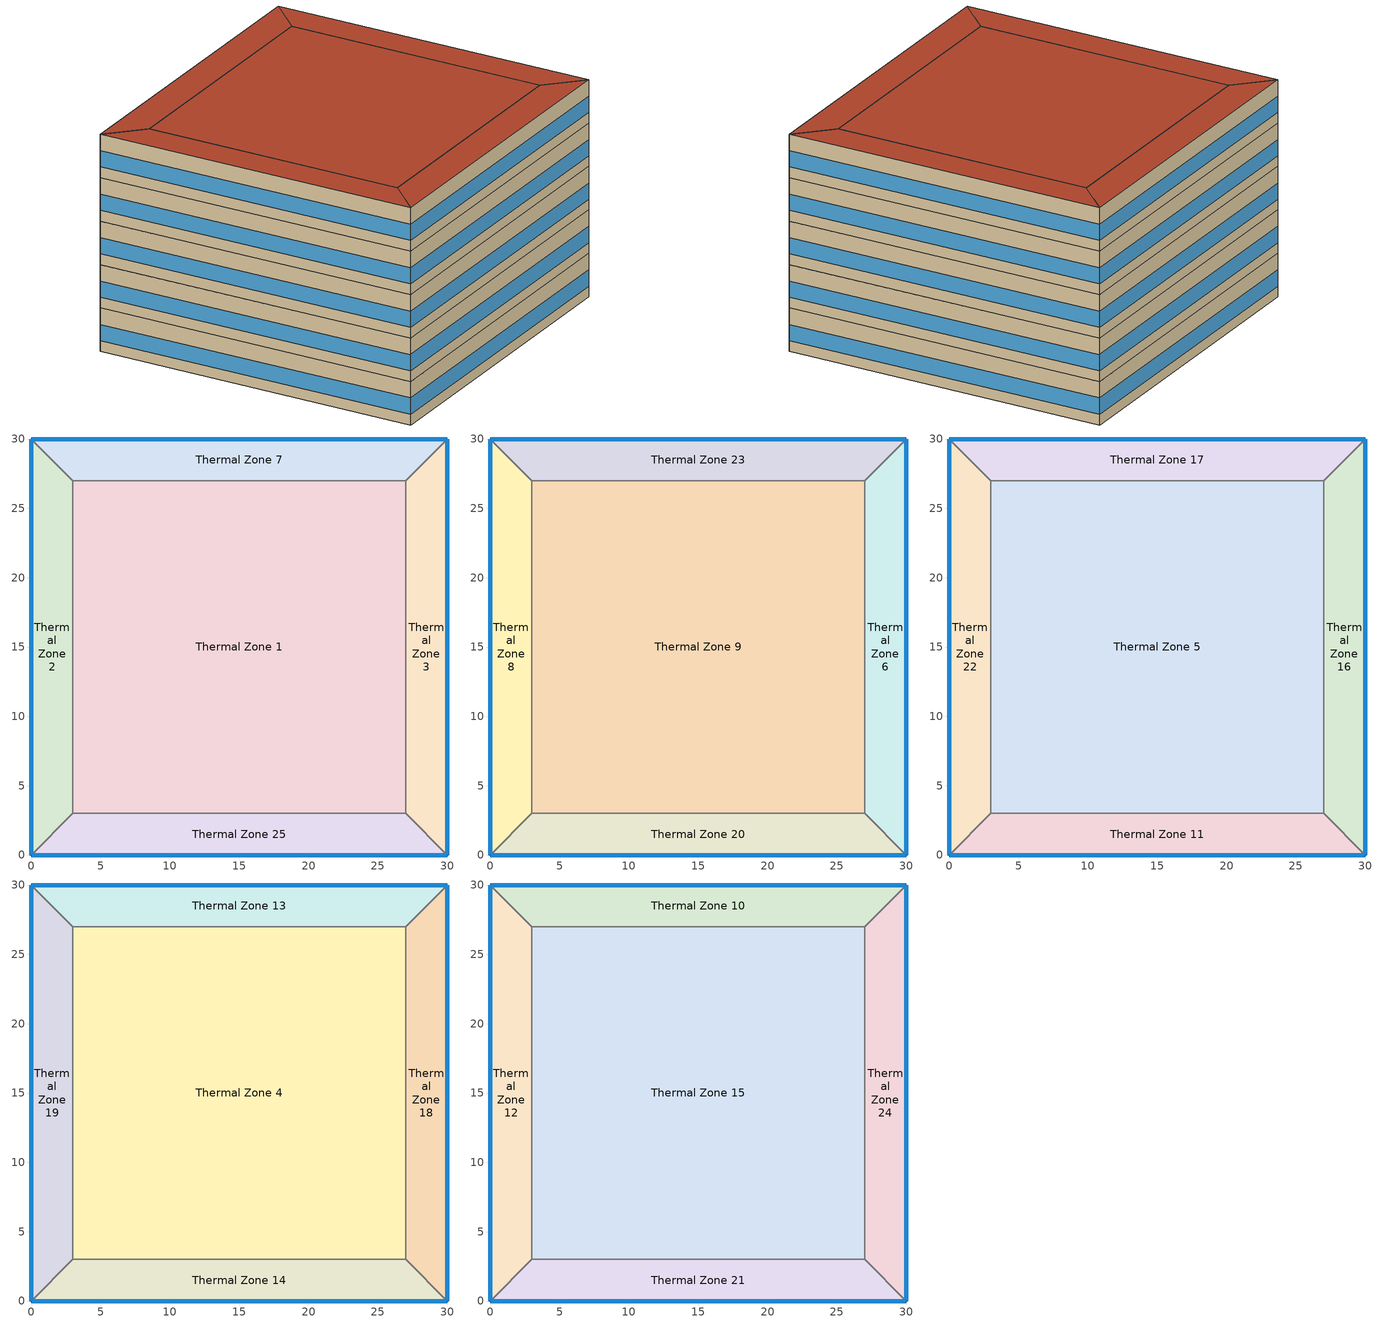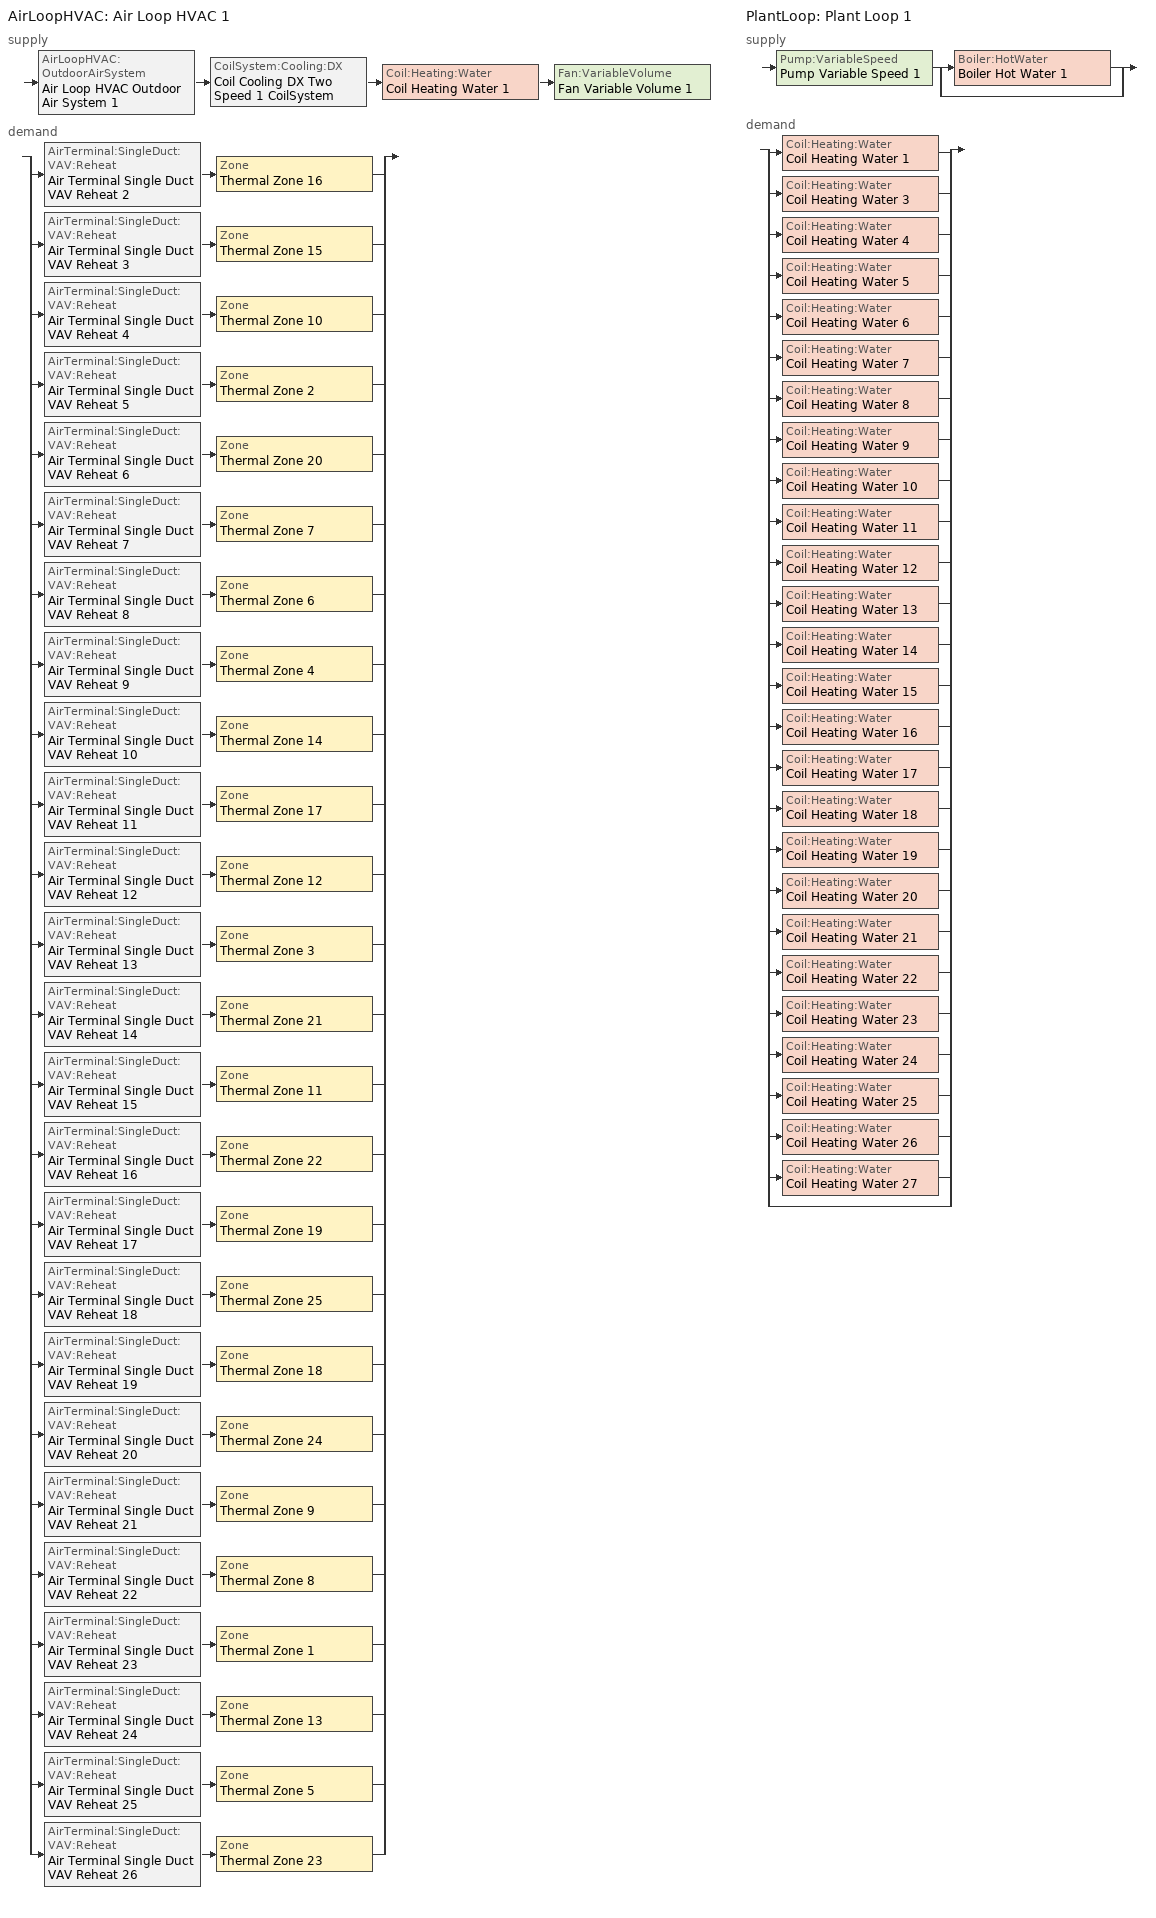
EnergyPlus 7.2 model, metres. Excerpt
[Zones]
Thermal Zone 3
 floor ground (000_ExtSlabCarpet_4in_ClimateZone 1-8): 30,30 30,0 27,3 27,27 z0
 wall outside (ASHRAE_189.1-2009_ExtWall_SteelFrame_ClimateZone 4-8): 30,0 30,30 z0:4
 wall to Thermal Zone 7 (000_Interior Wall): 30,30 27,27 z0:4
 wall to Thermal Zone 25 (000_Interior Wall): 27,3 30,0 z0:4
 wall to Thermal Zone 1 (000_Interior Wall): 27,27 27,3 z0:4
 window (ASHRAE_189.1-2009_ExtWindow_ClimateZone 4-5): 30,0.03 30,29.97 z1:2.48
Thermal Zone 2
 floor ground (000_ExtSlabCarpet_4in_ClimateZone 1-8): 0,0 0,30 3,27 3,3 z0
 wall outside (ASHRAE_189.1-2009_ExtWall_SteelFrame_ClimateZone 4-8): 0,30 0,0 z0:4
 wall to Thermal Zone 25 (000_Interior Wall): 0,0 3,3 z0:4
 wall to Thermal Zone 7 (000_Interior Wall): 3,27 0,30 z0:4
 wall to Thermal Zone 1 (000_Interior Wall): 3,3 3,27 z0:4
 window (ASHRAE_189.1-2009_ExtWindow_ClimateZone 4-5): 0,29.97 0,0.03 z1:2.48
Thermal Zone 7
 floor ground (000_ExtSlabCarpet_4in_ClimateZone 1-8): 0,30 30,30 27,27 3,27 z0
 wall outside (ASHRAE_189.1-2009_ExtWall_SteelFrame_ClimateZone 4-8): 30,30 0,30 z0:4
 wall to Thermal Zone 1 (000_Interior Wall): 3,27 27,27 z0:4
 window (ASHRAE_189.1-2009_ExtWindow_ClimateZone 4-5): 29.97,30 0.03,30 z1:2.48
Thermal Zone 1
 floor ground (000_ExtSlabCarpet_4in_ClimateZone 1-8): 3,3 3,27 27,27 27,3 z0
 wall to Thermal Zone 25 (000_Interior Wall): 3,3 27,3 z0:4
Thermal Zone 25
 floor ground (000_ExtSlabCarpet_4in_ClimateZone 1-8): 30,0 0,0 3,3 27,3 z0
 wall outside (ASHRAE_189.1-2009_ExtWall_SteelFrame_ClimateZone 4-8): 0,0 30,0 z0:4
 window (ASHRAE_189.1-2009_ExtWindow_ClimateZone 4-5): 0.03,0 29.97,0 z1:2.48
Thermal Zone 8
 floor to Thermal Zone 2 (000_Interior Floor): 0,0 0,30 3,27 3,3 z4
 wall outside (ASHRAE_189.1-2009_ExtWall_SteelFrame_ClimateZone 4-8): 0,30 0,0 z4:8
 wall to Thermal Zone 9 (000_Interior Wall): 3,3 3,27 z4:8
 wall to Thermal Zone 23 (000_Interior Wall): 3,27 0,30 z4:8
 wall to Thermal Zone 20 (000_Interior Wall): 0,0 3,3 z4:8
 window (ASHRAE_189.1-2009_ExtWindow_ClimateZone 4-5): 0,29.97 0,0.03 z5:6.48
Thermal Zone 6
 floor to Thermal Zone 3 (000_Interior Floor): 30,30 30,0 27,3 27,27 z4
 wall outside (ASHRAE_189.1-2009_ExtWall_SteelFrame_ClimateZone 4-8): 30,0 30,30 z4:8
 wall to Thermal Zone 20 (000_Interior Wall): 27,3 30,0 z4:8
 wall to Thermal Zone 9 (000_Interior Wall): 27,27 27,3 z4:8
 wall to Thermal Zone 23 (000_Interior Wall): 30,30 27,27 z4:8
 window (ASHRAE_189.1-2009_ExtWindow_ClimateZone 4-5): 30,0.03 30,29.97 z5:6.48
Thermal Zone 20
 floor to Thermal Zone 25 (000_Interior Floor): 30,0 0,0 3,3 27,3 z4
 wall outside (ASHRAE_189.1-2009_ExtWall_SteelFrame_ClimateZone 4-8): 0,0 30,0 z4:8
 wall to Thermal Zone 9 (000_Interior Wall): 27,3 3,3 z4:8
 window (ASHRAE_189.1-2009_ExtWindow_ClimateZone 4-5): 0.03,0 29.97,0 z5:6.48
Thermal Zone 9
 floor to Thermal Zone 1 (000_Interior Floor): 3,3 3,27 27,27 27,3 z4
 wall to Thermal Zone 23 (000_Interior Wall): 27,27 3,27 z4:8
Thermal Zone 23
 floor to Thermal Zone 7 (000_Interior Floor): 0,30 30,30 27,27 3,27 z4
 wall outside (ASHRAE_189.1-2009_ExtWall_SteelFrame_ClimateZone 4-8): 30,30 0,30 z4:8
 window (ASHRAE_189.1-2009_ExtWindow_ClimateZone 4-5): 29.97,30 0.03,30 z5:6.48
Thermal Zone 22
 floor to Thermal Zone 8 (000_Interior Floor): 0,0 0,30 3,27 3,3 z8
 wall outside (ASHRAE_189.1-2009_ExtWall_SteelFrame_ClimateZone 4-8): 0,30 0,0 z8:12
 wall to Thermal Zone 17 (000_Interior Wall): 3,27 0,30 z8:12
 wall to Thermal Zone 11 (000_Interior Wall): 0,0 3,3 z8:12
 wall to Thermal Zone 5 (000_Interior Wall): 3,3 3,27 z8:12
 window (ASHRAE_189.1-2009_ExtWindow_ClimateZone 4-5): 0,29.97 0,0.03 z9:10.48
Thermal Zone 16
 floor to Thermal Zone 6 (000_Interior Floor): 30,30 30,0 27,3 27,27 z8
 wall outside (ASHRAE_189.1-2009_ExtWall_SteelFrame_ClimateZone 4-8): 30,0 30,30 z8:12
 wall to Thermal Zone 17 (000_Interior Wall): 30,30 27,27 z8:12
 wall to Thermal Zone 5 (000_Interior Wall): 27,27 27,3 z8:12
 wall to Thermal Zone 11 (000_Interior Wall): 27,3 30,0 z8:12
 window (ASHRAE_189.1-2009_ExtWindow_ClimateZone 4-5): 30,0.03 30,29.97 z9:10.48
Thermal Zone 5
 floor to Thermal Zone 9 (000_Interior Floor): 3,3 3,27 27,27 27,3 z8
 wall to Thermal Zone 11 (000_Interior Wall): 3,3 27,3 z8:12
 wall to Thermal Zone 17 (000_Interior Wall): 27,27 3,27 z8:12
Thermal Zone 11
 floor to Thermal Zone 20 (000_Interior Floor): 30,0 0,0 3,3 27,3 z8
 wall outside (ASHRAE_189.1-2009_ExtWall_SteelFrame_ClimateZone 4-8): 0,0 30,0 z8:12
 window (ASHRAE_189.1-2009_ExtWindow_ClimateZone 4-5): 0.03,0 29.97,0 z9:10.48
Thermal Zone 17
 floor to Thermal Zone 23 (000_Interior Floor): 0,30 30,30 27,27 3,27 z8
 wall outside (ASHRAE_189.1-2009_ExtWall_SteelFrame_ClimateZone 4-8): 30,30 0,30 z8:12
 window (ASHRAE_189.1-2009_ExtWindow_ClimateZone 4-5): 29.97,30 0.03,30 z9:10.48
Thermal Zone 4
 floor to Thermal Zone 5 (000_Interior Floor): 3,3 3,27 27,27 27,3 z12
 wall to Thermal Zone 18 (000_Interior Wall): 27,3 27,27 z12:16
 wall to Thermal Zone 13 (000_Interior Wall): 27,27 3,27 z12:16
 wall to Thermal Zone 14 (000_Interior Wall): 3,3 27,3 z12:16
 wall to Thermal Zone 19 (000_Interior Wall): 3,27 3,3 z12:16
Thermal Zone 13
 floor to Thermal Zone 17 (000_Interior Floor): 0,30 30,30 27,27 3,27 z12
 wall outside (ASHRAE_189.1-2009_ExtWall_SteelFrame_ClimateZone 4-8): 30,30 0,30 z12:16
 wall to Thermal Zone 18 (000_Interior Wall): 27,27 30,30 z12:16
 wall to Thermal Zone 19 (000_Interior Wall): 0,30 3,27 z12:16
 window (ASHRAE_189.1-2009_ExtWindow_ClimateZone 4-5): 29.97,30 0.03,30 z13:14.48
Thermal Zone 14
 floor to Thermal Zone 11 (000_Interior Floor): 30,0 0,0 3,3 27,3 z12
 wall outside (ASHRAE_189.1-2009_ExtWall_SteelFrame_ClimateZone 4-8): 0,0 30,0 z12:16
 wall to Thermal Zone 18 (000_Interior Wall): 30,0 27,3 z12:16
 wall to Thermal Zone 19 (000_Interior Wall): 3,3 0,0 z12:16
 window (ASHRAE_189.1-2009_ExtWindow_ClimateZone 4-5): 0.03,0 29.97,0 z13:14.48
Thermal Zone 18
 floor to Thermal Zone 16 (000_Interior Floor): 30,30 30,0 27,3 27,27 z12
 wall outside (ASHRAE_189.1-2009_ExtWall_SteelFrame_ClimateZone 4-8): 30,0 30,30 z12:16
 window (ASHRAE_189.1-2009_ExtWindow_ClimateZone 4-5): 30,0.03 30,29.97 z13:14.48
Thermal Zone 19
 floor to Thermal Zone 22 (000_Interior Floor): 0,0 0,30 3,27 3,3 z12
 wall outside (ASHRAE_189.1-2009_ExtWall_SteelFrame_ClimateZone 4-8): 0,30 0,0 z12:16
 window (ASHRAE_189.1-2009_ExtWindow_ClimateZone 4-5): 0,29.97 0,0.03 z13:14.48
Thermal Zone 12
 floor to Thermal Zone 19 (000_Interior Floor): 0,0 0,30 3,27 3,3 z16
 wall outside (ASHRAE_189.1-2009_ExtWall_SteelFrame_ClimateZone 4-8): 0,30 0,0 z16:20
 wall to Thermal Zone 21 (000_Interior Wall): 0,0 3,3 z16:20
 wall to Thermal Zone 10 (000_Interior Wall): 3,27 0,30 z16:20
 wall to Thermal Zone 15 (000_Interior Wall): 3,3 3,27 z16:20
 window (ASHRAE_189.1-2009_ExtWindow_ClimateZone 4-5): 0,29.97 0,0.03 z17:18.48
 roof outside (ASHRAE_189.1-2009_ExtRoof_IEAD_ClimateZone 2-5): 3,3 3,27 0,30 0,0 z20
Thermal Zone 10
 floor to Thermal Zone 13 (000_Interior Floor): 0,30 30,30 27,27 3,27 z16
 wall outside (ASHRAE_189.1-2009_ExtWall_SteelFrame_ClimateZone 4-8): 30,30 0,30 z16:20
 wall to Thermal Zone 15 (000_Interior Wall): 3,27 27,27 z16:20
 wall to Thermal Zone 24 (000_Interior Wall): 27,27 30,30 z16:20
 window (ASHRAE_189.1-2009_ExtWindow_ClimateZone 4-5): 29.97,30 0.03,30 z17:18.48
 roof outside (ASHRAE_189.1-2009_ExtRoof_IEAD_ClimateZone 2-5): 3,27 27,27 30,30 0,30 z20
Thermal Zone 15
 floor to Thermal Zone 4 (000_Interior Floor): 3,3 3,27 27,27 27,3 z16
 wall to Thermal Zone 24 (000_Interior Wall): 27,3 27,27 z16:20
 wall to Thermal Zone 21 (000_Interior Wall): 3,3 27,3 z16:20
 roof outside (ASHRAE_189.1-2009_ExtRoof_IEAD_ClimateZone 2-5): 27,3 27,27 3,27 3,3 z20
Thermal Zone 24
 floor to Thermal Zone 18 (000_Interior Floor): 30,30 30,0 27,3 27,27 z16
 wall outside (ASHRAE_189.1-2009_ExtWall_SteelFrame_ClimateZone 4-8): 30,0 30,30 z16:20
 wall to Thermal Zone 21 (000_Interior Wall): 27,3 30,0 z16:20
 window (ASHRAE_189.1-2009_ExtWindow_ClimateZone 4-5): 30,0.03 30,29.97 z17:18.48
 roof outside (ASHRAE_189.1-2009_ExtRoof_IEAD_ClimateZone 2-5): 27,27 27,3 30,0 30,30 z20
Thermal Zone 21
 floor to Thermal Zone 14 (000_Interior Floor): 30,0 0,0 3,3 27,3 z16
 wall outside (ASHRAE_189.1-2009_ExtWall_SteelFrame_ClimateZone 4-8): 0,0 30,0 z16:20
 window (ASHRAE_189.1-2009_ExtWindow_ClimateZone 4-5): 0.03,0 29.97,0 z17:18.48
 roof outside (ASHRAE_189.1-2009_ExtRoof_IEAD_ClimateZone 2-5): 27,3 3,3 0,0 30,0 z20
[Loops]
AirLoopHVAC 'Air Loop HVAC 1'
 supply: AirLoopHVAC:OutdoorAirSystem 'Air Loop HVAC Outdoor Air System 1' > CoilSystem:Cooling:DX 'Coil Cooling DX Two Speed 1 CoilSystem' > Coil:Heating:Water 'Coil Heating Water 1' > Fan:VariableVolume 'Fan Variable Volume 1'
 demand: split
  | AirTerminal:SingleDuct:VAV:Reheat 'Air Terminal Single Duct VAV Reheat 2' > Zone 'Thermal Zone 16'
  | AirTerminal:SingleDuct:VAV:Reheat 'Air Terminal Single Duct VAV Reheat 3' > Zone 'Thermal Zone 15'
  | AirTerminal:SingleDuct:VAV:Reheat 'Air Terminal Single Duct VAV Reheat 4' > Zone 'Thermal Zone 10'
  | AirTerminal:SingleDuct:VAV:Reheat 'Air Terminal Single Duct VAV Reheat 5' > Zone 'Thermal Zone 2'
  | AirTerminal:SingleDuct:VAV:Reheat 'Air Terminal Single Duct VAV Reheat 6' > Zone 'Thermal Zone 20'
  | AirTerminal:SingleDuct:VAV:Reheat 'Air Terminal Single Duct VAV Reheat 7' > Zone 'Thermal Zone 7'
  | AirTerminal:SingleDuct:VAV:Reheat 'Air Terminal Single Duct VAV Reheat 8' > Zone 'Thermal Zone 6'
  | AirTerminal:SingleDuct:VAV:Reheat 'Air Terminal Single Duct VAV Reheat 9' > Zone 'Thermal Zone 4'
  | AirTerminal:SingleDuct:VAV:Reheat 'Air Terminal Single Duct VAV Reheat 10' > Zone 'Thermal Zone 14'
  | AirTerminal:SingleDuct:VAV:Reheat 'Air Terminal Single Duct VAV Reheat 11' > Zone 'Thermal Zone 17'
  | AirTerminal:SingleDuct:VAV:Reheat 'Air Terminal Single Duct VAV Reheat 12' > Zone 'Thermal Zone 12'
  | AirTerminal:SingleDuct:VAV:Reheat 'Air Terminal Single Duct VAV Reheat 13' > Zone 'Thermal Zone 3'
  | AirTerminal:SingleDuct:VAV:Reheat 'Air Terminal Single Duct VAV Reheat 14' > Zone 'Thermal Zone 21'
  | AirTerminal:SingleDuct:VAV:Reheat 'Air Terminal Single Duct VAV Reheat 15' > Zone 'Thermal Zone 11'
  | AirTerminal:SingleDuct:VAV:Reheat 'Air Terminal Single Duct VAV Reheat 16' > Zone 'Thermal Zone 22'
  | AirTerminal:SingleDuct:VAV:Reheat 'Air Terminal Single Duct VAV Reheat 17' > Zone 'Thermal Zone 19'
  | AirTerminal:SingleDuct:VAV:Reheat 'Air Terminal Single Duct VAV Reheat 18' > Zone 'Thermal Zone 25'
  | AirTerminal:SingleDuct:VAV:Reheat 'Air Terminal Single Duct VAV Reheat 19' > Zone 'Thermal Zone 18'
  | AirTerminal:SingleDuct:VAV:Reheat 'Air Terminal Single Duct VAV Reheat 20' > Zone 'Thermal Zone 24'
  | AirTerminal:SingleDuct:VAV:Reheat 'Air Terminal Single Duct VAV Reheat 21' > Zone 'Thermal Zone 9'
  | AirTerminal:SingleDuct:VAV:Reheat 'Air Terminal Single Duct VAV Reheat 22' > Zone 'Thermal Zone 8'
  | AirTerminal:SingleDuct:VAV:Reheat 'Air Terminal Single Duct VAV Reheat 23' > Zone 'Thermal Zone 1'
  | AirTerminal:SingleDuct:VAV:Reheat 'Air Terminal Single Duct VAV Reheat 24' > Zone 'Thermal Zone 13'
  | AirTerminal:SingleDuct:VAV:Reheat 'Air Terminal Single Duct VAV Reheat 25' > Zone 'Thermal Zone 5'
  | AirTerminal:SingleDuct:VAV:Reheat 'Air Terminal Single Duct VAV Reheat 26' > Zone 'Thermal Zone 23'
PlantLoop 'Plant Loop 1'
 supply: Pump:VariableSpeed 'Pump Variable Speed 1' > split
  | Boiler:HotWater 'Boiler Hot Water 1'
  | bypass
 demand: split
  | Coil:Heating:Water 'Coil Heating Water 1'
  | Coil:Heating:Water 'Coil Heating Water 3'
  | Coil:Heating:Water 'Coil Heating Water 4'
  | Coil:Heating:Water 'Coil Heating Water 5'
  | Coil:Heating:Water 'Coil Heating Water 6'
  | Coil:Heating:Water 'Coil Heating Water 7'
  | Coil:Heating:Water 'Coil Heating Water 8'
  | Coil:Heating:Water 'Coil Heating Water 9'
  | Coil:Heating:Water 'Coil Heating Water 10'
  | Coil:Heating:Water 'Coil Heating Water 11'
  | Coil:Heating:Water 'Coil Heating Water 12'
  | Coil:Heating:Water 'Coil Heating Water 13'
  | Coil:Heating:Water 'Coil Heating Water 14'
  | Coil:Heating:Water 'Coil Heating Water 15'
  | Coil:Heating:Water 'Coil Heating Water 16'
  | Coil:Heating:Water 'Coil Heating Water 17'
  | Coil:Heating:Water 'Coil Heating Water 18'
  | Coil:Heating:Water 'Coil Heating Water 19'
  | Coil:Heating:Water 'Coil Heating Water 20'
  | Coil:Heating:Water 'Coil Heating Water 21'
  | Coil:Heating:Water 'Coil Heating Water 22'
  | Coil:Heating:Water 'Coil Heating Water 23'
  | Coil:Heating:Water 'Coil Heating Water 24'
  | Coil:Heating:Water 'Coil Heating Water 25'
  | Coil:Heating:Water 'Coil Heating Water 26'
  | Coil:Heating:Water 'Coil Heating Water 27'
  | bypass
[Site:Location]
San Francisco Intl Ap_CA_USA Design_Conditions: Latitude {deg}=37.62; Longitude {deg}=-122.4; Time Zone {hr}=-8; Elevation {m}=2
[SizingPeriod:DesignDay] Day of Month=21; Dry-Bulb Temperature Range Modifier Type=DefaultMultipliers; Barometric Pressure {Pa}=101301; Rain Indicator=No; Snow Indicator=No; Daylight Saving Time Indicator=No
Name | Month | Day Type | Maximum Dry-Bulb Temperature {C} | Daily Dry-Bulb Temperature Range {deltaC} | Humidity Condition Type | Wetbulb or DewPoint at Maximum Dry-Bulb {C} | Wind Speed {m/s} | Wind Direction {deg} | Solar Model Indicator | ASHRAE Clear Sky Optical Depth for Beam Irradiance (taub) | ASHRAE Clear Sky Optical Depth for Diffuse Irradiance (taud) | Sky Clearness | Enthalpy at Maximum Dry-Bulb {J/kg}
San Francisco Intl Ap Ann Clg 1% Condns DB=>MWB | 8 | SummerDesignDay | 25.7 | 8.5 | Wetbulb | 16.7 | 5.9 | 310 | ASHRAETau | 0.365 | 2.435
San Francisco Intl Ap Ann Clg 2% Condns DB=>MWB | 8 | SummerDesignDay | 23.6 | 8.5 | Wetbulb | 16.2 | 5.9 | 310 | ASHRAETau | 0.365 | 2.435
San Francisco Intl Ap Ann Clg 1% Condns WB=>MDB | 8 | SummerDesignDay | 23.9 | 8.5 | Wetbulb | 17.8 | 5.9 | 310 | ASHRAETau | 0.365 | 2.435
San Francisco Intl Ap Ann Hum_n 99% Condns DP=>MCDB | 1 | WinterDesignDay | 11.2 | 0 | Dewpoint | -1.2 | 2.2 | 150 | ASHRAEClearSky |  |  | 0
San Francisco Intl Ap Ann Clg .4% Condns Enth=>MDB | 8 | SummerDesignDay | 25.8 | 8.5 | Enthalpy |  | 5.9 | 310 | ASHRAETau | 0.365 | 2.435 |  | 52400
San Francisco Intl Ap Ann Clg 1% Condns Enth=>MDB | 8 | SummerDesignDay | 23.8 | 8.5 | Enthalpy |  | 5.9 | 310 | ASHRAETau | 0.365 | 2.435 |  | 49800
San Francisco Intl Ap Ann Htg Wind 99.6% Condns WS=>MCDB | 1 | WinterDesignDay | 12.1 | 0 | Wetbulb | 12.1 | 12.9 | 150 | ASHRAEClearSky |  |  | 0
San Francisco Intl Ap Ann Htg 99.6% Condns DB | 1 | WinterDesignDay | 3.8 | 0 | Wetbulb | 3.8 | 2.2 | 150 | ASHRAEClearSky |  |  | 0
San Francisco Intl Ap Ann Clg .4% Condns WB=>MDB | 8 | SummerDesignDay | 25.7 | 8.5 | Wetbulb | 18.6 | 5.9 | 310 | ASHRAETau | 0.365 | 2.435
San Francisco Intl Ap Ann Clg 2% Condns Enth=>MDB | 8 | SummerDesignDay | 22.4 | 8.5 | Enthalpy |  | 5.9 | 310 | ASHRAETau | 0.365 | 2.435 |  | 47600
San Francisco Intl Ap Ann Htg 99% Condns DB | 1 | WinterDesignDay | 4.9 | 0 | Wetbulb | 4.9 | 2.2 | 150 | ASHRAEClearSky |  |  | 0
San Francisco Intl Ap Ann Hum_n 99.6% Condns DP=>MCDB | 1 | WinterDesignDay | 10.7 | 0 | Dewpoint | -3.7 | 2.2 | 150 | ASHRAEClearSky |  |  | 0
San Francisco Intl Ap Ann Clg 2% Condns DP=>MDB | 8 | SummerDesignDay | 18.7 | 8.5 | Dewpoint | 14.7 | 5.9 | 310 | ASHRAETau | 0.365 | 2.435
San Francisco Intl Ap Ann Clg 2% Condns WB=>MDB | 8 | SummerDesignDay | 22.4 | 8.5 | Wetbulb | 17 | 5.9 | 310 | ASHRAETau | 0.365 | 2.435
San Francisco Intl Ap Ann Clg 1% Condns DP=>MDB | 8 | SummerDesignDay | 19.2 | 8.5 | Dewpoint | 15.3 | 5.9 | 310 | ASHRAETau | 0.365 | 2.435
San Francisco Intl Ap Ann Clg .4% Condns DB=>MWB | 8 | SummerDesignDay | 28.3 | 8.5 | Wetbulb | 17.2 | 5.9 | 310 | ASHRAETau | 0.365 | 2.435
San Francisco Intl Ap Ann Clg .4% Condns DP=>MDB | 8 | SummerDesignDay | 19.9 | 8.5 | Dewpoint | 16.1 | 5.9 | 310 | ASHRAETau | 0.365 | 2.435
San Francisco Intl Ap Ann Htg Wind 99% Condns WS=>MCDB | 1 | WinterDesignDay | 12.2 | 0 | Wetbulb | 12.2 | 11.6 | 150 | ASHRAEClearSky |  |  | 0
[Building]
Building 1
[Material] Thermal Absorptance=0.9
Name | Roughness | Thickness {m} | Conductivity {W/m-K} | Density {kg/m3} | Specific Heat {J/kg-K} | Solar Absorptance | Visible Absorptance
000_G01a 19mm gypsum board | MediumSmooth | 0.019 | 0.16 | 800 | 1090 | 0.7 | 0.7
MAT-CC05 4 HW CONCRETE | Rough | 0.1016 | 1.311 | 2240 | 836.8 | 0.7 | 0.7
Roof Membrane | VeryRough | 0.0095 | 0.16 | 1121.29 | 1460 | 0.7 | 0.7
1/2IN Gypsum | Smooth | 0.0127 | 0.16 | 784.9 | 830 | 0.92 | 0.92
000_M11 100mm lightweight concrete | MediumRough | 0.1016 | 0.53 | 1280 | 840 | 0.7 | 0.7
Metal Decking | MediumSmooth | 0.0015 | 45.006 | 7680 | 418.4 | 0.7 | 0.3
000_F16 Acoustic tile | MediumSmooth | 0.0191 | 0.06 | 368 | 590 | 0.7 | 0.7
Wall Insulation [39] | MediumRough | 0.1184 | 0.045 | 265 | 836.8 | 0.7 | 0.7
Roof Insulation [21] | MediumRough | 0.2105 | 0.049 | 265 | 836.8 | 0.7 | 0.7
[Material:AirGap]
Name | Thermal Resistance {m2-K/W}
000_F05 Ceiling air space resistance | 0.18
000_F04 Wall air space resistance | 0.15
[Material:NoMass] Thermal Absorptance=0.9; Solar Absorptance=0.7
Name | Roughness | Thermal Resistance {m2-K/W} | Visible Absorptance
CP02 CARPET PAD | VeryRough | 0.2165 | 0.8
MAT-SHEATH | Rough | 0.3626 | 0.7
[WindowMaterial:Glazing]
Theoretical Glass [207]: Optical Data Type=SpectralAverage; Thickness {m}=0.003; Solar Transmittance at Normal Incidence=0.3311; Front Side Solar Reflectance at Normal Incidence=0.6189; Back Side Solar Reflectance at Normal Incidence=0.6189; Visible Transmittance at Normal Incidence=0.44; Front Side Visible Reflectance at Normal Incidence=0.51; Back Side Visible Reflectance at Normal Incidence=0.51; Infrared Transmittance at Normal Incidence=0; Front Side Infrared Hemispherical Emissivity=0.9; Back Side Infrared Hemispherical Emissivity=0.9; Conductivity {W/m-K}=0.0133; Dirt Correction Factor for Solar and Visible Transmittance=1; Solar Diffusing=No
[Construction]
ASHRAE_189.1-2009_ExtWall_SteelFrame_ClimateZone 4-8: MAT-SHEATH, Wall Insulation [39], 1/2IN Gypsum
ASHRAE_189.1-2009_ExtWindow_ClimateZone 4-5: Theoretical Glass [207]
000_Interior Wall: 000_G01a 19mm gypsum board, 000_F04 Wall air space resistance, 000_G01a 19mm gypsum board
ASHRAE_189.1-2009_ExtRoof_IEAD_ClimateZone 2-5: Roof Membrane, Roof Insulation [21], Metal Decking
000_ExtSlabCarpet_4in_ClimateZone 1-8: MAT-CC05 4 HW CONCRETE, CP02 CARPET PAD
000_Interior Floor: 000_F16 Acoustic tile, 000_F05 Ceiling air space resistance, 000_M11 100mm lightweight concrete
[AirLoopHVAC]
Air Loop HVAC 1: Design Supply Air Flow Rate {m3/s}=AutoSize
[Sizing:System]
Air Loop HVAC 1: Type of Load to Size On=Sensible; Design Outdoor Air Flow Rate {m3/s}=Autosize; Minimum System Air Flow Ratio=0.3; Preheat Design Temperature {C}=7; Preheat Design Humidity Ratio {kgWater/kgDryAir}=0.008; Precool Design Temperature {C}=12.8; Precool Design Humidity Ratio {kgWater/kgDryAir}=0.008; Central Cooling Design Supply Air Temperature {C}=12.8; Central Heating Design Supply Air Temperature {C}=12.8; Sizing Option=NonCoincident; 100% Outdoor Air in Cooling=Yes; 100% Outdoor Air in Heating=Yes; Central Cooling Design Supply Air Humidity Ratio {kgWater/kgDryAir}=0.0085; Central Heating Design Supply Air Humidity Ratio {kgWater/kgDryAir}=0.008; Cooling Design Air Flow Method=DesignDay; Cooling Design Air Flow Rate {m3/s}=0; Heating Design Air Flow Method=DesignDay; Heating Design Air Flow Rate {m3/s}=0; System Outdoor Air Method=ZoneSum
[Controller:WaterCoil]
Controller Water Coil 1: Control Variable=Temperature; Action=Normal; Actuator Variable=Flow; Controller Convergence Tolerance {deltaC}=Autosize; Maximum Actuated Flow {m3/s}=Autosize; Minimum Actuated Flow {m3/s}=1e-07
[AvailabilityManager:Scheduled]
Name | Schedule
AvailabilityManager:Scheduled {5e67d684-0123-4b70-a92b-2eb5e2911ce7} | Schedule:Compact {4919b3f1-66c5-4234-8009-4e8fbd8671e6}
AvailabilityManager:Scheduled {4eb04718-394c-405e-82c7-6f3bc08d989b} | Schedule:Compact {98861bcd-255b-47be-8777-192467497e09}
[Controller:OutdoorAir]
Controller Outdoor Air 1: Minimum Outdoor Air Flow Rate {m3/s}=Autosize; Maximum Outdoor Air Flow Rate {m3/s}=Autosize; Economizer Control Type=FixedDryBulb; Economizer Control Action Type=ModulateFlow; Economizer Maximum Limit Dry-Bulb Temperature {C}=30; Economizer Maximum Limit Enthalpy {J/kg}=64000; Economizer Minimum Limit Dry-Bulb Temperature {C}=-100; Lockout Type=NoLockout; Minimum Limit Type=FixedMinimum; High Humidity Control=No; Control High Indoor Humidity Based on Outdoor Humidity Ratio=Yes; Heat Recovery Bypass Control Type=BypassWhenOAFlowGreaterThanMinimum
[SetpointManager:MixedAir] Control Variable=Temperature
Setpoint Manager Mixed Air 3; Setpoint Manager Mixed Air 2; Setpoint Manager Mixed Air 1
[CoilSystem:Cooling:DX]
Coil Cooling DX Two Speed 1 CoilSystem: Availability Schedule=Always_On; Cooling Coil=Coil Cooling DX Two Speed 1
[Coil:Cooling:DX:TwoSpeed]
Coil Cooling DX Two Speed 1: Availability Schedule=Always_On; Rated High Speed Total Cooling Capacity {W}=Autosize; Rated High Speed Sensible Heat Ratio=Autosize; Rated High Speed COP {W/W}=5.5; Rated High Speed Air Flow Rate {m3/s}=Autosize; Total Cooling Capacity Function of Temperature Curve=Curve Biquadratic 1; Total Cooling Capacity Function of Flow Fraction Curve=Curve Quadratic 1; Energy Input Ratio Function of Temperature Curve=Curve Biquadratic 2; Energy Input Ratio Function of Flow Fraction Curve=Curve Quadratic 2; Part Load Fraction Correlation Curve=Curve Quadratic 3; Rated Low Speed Total Cooling Capacity {W}=Autosize; Rated Low Speed Sensible Heat Ratio=0.69; Rated Low Speed COP {W/W}=6.6; Rated Low Speed Air Flow Rate {m3/s}=Autosize; Low Speed Total Cooling Capacity Function of Temperature Curve=Curve Biquadratic 3; Low Speed Energy Input Ratio Function of Temperature Curve=Curve Biquadratic 4; Condenser Type=AirCooled; High Speed Evaporative Condenser Effectiveness=0; Low Speed Evaporative Condenser Effectiveness=0; Basin Heater Capacity {W/K}=10; Basin Heater Setpoint Temperature {C}=2
[Coil:Heating:Water] Availability Schedule=Always_On; U-Factor Times Area Value {W/K}=Autosize; Maximum Water Flow Rate {m3/s}=Autosize; Performance Input Method=UFactorTimesAreaAndDesignWaterFlowRate; Rated Capacity {W}=Autosize; Rated Inlet Water Temperature {C}=82.2; Rated Inlet Air Temperature {C}=16.6; Rated Outlet Water Temperature {C}=71.1; Rated Outlet Air Temperature {C}=32.2; Rated Ratio for Air and Water Convection=0.5
Coil Heating Water 1; Coil Heating Water 3; Coil Heating Water 4; Coil Heating Water 5; Coil Heating Water 6; Coil Heating Water 7; Coil Heating Water 8; Coil Heating Water 9; Coil Heating Water 10; Coil Heating Water 11; Coil Heating Water 12; Coil Heating Water 13; Coil Heating Water 14; Coil Heating Water 15; Coil Heating Water 16; Coil Heating Water 17; Coil Heating Water 18; Coil Heating Water 19; Coil Heating Water 20; Coil Heating Water 21; Coil Heating Water 22; Coil Heating Water 23; Coil Heating Water 24; Coil Heating Water 25; Coil Heating Water 26; Coil Heating Water 27
[Fan:VariableVolume]
Fan Variable Volume 1: Availability Schedule=Always_On; Fan Efficiency=0.5; Pressure Rise {Pa}=500; Maximum Flow Rate {m3/s}=AutoSize; Fan Power Minimum Flow Rate Input Method=FixedFlowRate; Fan Power Minimum Flow Fraction=0; Fan Power Minimum Air Flow Rate {m3/s}=0; Motor Efficiency=0.93; Motor In Airstream Fraction=1; Fan Power Coefficient 1=0.0407599; Fan Power Coefficient 2=0.088045; Fan Power Coefficient 3=-0.0729261; Fan Power Coefficient 4=0.94374; Fan Power Coefficient 5=0
[SetpointManager:Scheduled] Control Variable=Temperature
Name | Schedule
Setpoint Manager Scheduled 1 | Deck_Temperature
Setpoint Manager Scheduled 2 | Hot_Water_Temperature
[AirTerminal:SingleDuct:VAV:Reheat] Availability Schedule=Always_On; Maximum Air Flow Rate {m3/s}=Autosize; Zone Minimum Air Flow Input Method=Constant; Constant Minimum Air Flow Fraction=0.3; Fixed Minimum Air Flow Rate {m3/s}=0.3; Maximum Hot Water or Steam Flow Rate {m3/s}=Autosize; Minimum Hot Water or Steam Flow Rate {m3/s}=0; Convergence Tolerance=0.001; Damper Heating Action=Normal; Maximum Flow per Zone Floor Area During Reheat {m3/s-m2}=Autocalculate; Maximum Flow Fraction During Reheat=Autocalculate; Maximum Reheat Air Temperature {C}=35
Name | Reheat Coil
Air Terminal Single Duct VAV Reheat 2 | Coil Heating Water 3
Air Terminal Single Duct VAV Reheat 3 | Coil Heating Water 4
Air Terminal Single Duct VAV Reheat 4 | Coil Heating Water 5
Air Terminal Single Duct VAV Reheat 5 | Coil Heating Water 6
Air Terminal Single Duct VAV Reheat 6 | Coil Heating Water 7
Air Terminal Single Duct VAV Reheat 7 | Coil Heating Water 8
Air Terminal Single Duct VAV Reheat 8 | Coil Heating Water 9
Air Terminal Single Duct VAV Reheat 9 | Coil Heating Water 10
Air Terminal Single Duct VAV Reheat 10 | Coil Heating Water 11
Air Terminal Single Duct VAV Reheat 11 | Coil Heating Water 12
Air Terminal Single Duct VAV Reheat 12 | Coil Heating Water 13
Air Terminal Single Duct VAV Reheat 13 | Coil Heating Water 14
Air Terminal Single Duct VAV Reheat 14 | Coil Heating Water 15
Air Terminal Single Duct VAV Reheat 15 | Coil Heating Water 16
Air Terminal Single Duct VAV Reheat 16 | Coil Heating Water 17
Air Terminal Single Duct VAV Reheat 17 | Coil Heating Water 18
Air Terminal Single Duct VAV Reheat 18 | Coil Heating Water 19
Air Terminal Single Duct VAV Reheat 19 | Coil Heating Water 20
Air Terminal Single Duct VAV Reheat 20 | Coil Heating Water 21
Air Terminal Single Duct VAV Reheat 21 | Coil Heating Water 22
Air Terminal Single Duct VAV Reheat 22 | Coil Heating Water 23
Air Terminal Single Duct VAV Reheat 23 | Coil Heating Water 24
Air Terminal Single Duct VAV Reheat 24 | Coil Heating Water 25
Air Terminal Single Duct VAV Reheat 25 | Coil Heating Water 26
Air Terminal Single Duct VAV Reheat 26 | Coil Heating Water 27
[PlantLoop]
Plant Loop 1: Fluid Type=Water; Plant Equipment Operation Scheme=Plant Loop 1 Operation Scheme List; Maximum Loop Temperature {C}=100; Minimum Loop Temperature {C}=0; Maximum Loop Flow Rate {m3/s}=Autosize; Minimum Loop Flow Rate {m3/s}=0; Plant Loop Volume {m3}=Autocalculate; Load Distribution Scheme=Optimal
[PlantEquipmentOperationSchemes]
Plant Loop 1 Operation Scheme List: Control Scheme Object Type 1=PlantEquipmentOperation:HeatingLoad; Control Scheme Name 1=Plant Loop 1 Heating Operation Scheme; Control Scheme Schedule Name 1=Plant Loop 1 On Schedule
[PlantEquipmentOperation:HeatingLoad]
Plant Loop 1 Heating Operation Scheme: Load Range Lower Limit 1 {W}=0; Load Range Upper Limit 1 {W}=1000000000; Range Equipment List Name 1=Plant Loop 1 Heating Equipment List
[PlantEquipmentList]
Plant Loop 1 Heating Equipment List: Boiler:HotWater, Boiler Hot Water 1
[Sizing:Plant]
Plant Loop 1: Loop Type=Heating; Design Loop Exit Temperature {C}=82; Loop Design Temperature Difference {deltaC}=11
[Pump:VariableSpeed]
Pump Variable Speed 1: Rated Flow Rate {m3/s}=Autosize; Rated Pump Head {Pa}=179352; Rated Power Consumption {W}=Autosize; Motor Efficiency=0.9; Fraction of Motor Inefficiencies to Fluid Stream=0; Coefficient 1 of the Part Load Performance Curve=0; Coefficient 2 of the Part Load Performance Curve=1; Coefficient 3 of the Part Load Performance Curve=0; Coefficient 4 of the Part Load Performance Curve=0; Minimum Flow Rate {m3/s}=0; Pump Control Type=Intermittent
[Boiler:HotWater]
Boiler Hot Water 1: Fuel Type=NaturalGas; Nominal Capacity {W}=Autosize; Nominal Thermal Efficiency=0.66; Design Water Outlet Temperature {C}=82; Design Water Flow Rate {m3/s}=Autosize; Minimum Part Load Ratio=0; Maximum Part Load Ratio=1; Optimum Part Load Ratio=1; Water Outlet Upper Temperature Limit {C}=99; Boiler Flow Mode=ConstantFlow; Parasitic Electric Load {W}=0; Sizing Factor=1
[Zone]
Thermal Zone 12; Thermal Zone 3; Thermal Zone 8; Thermal Zone 22; Thermal Zone 4; Thermal Zone 16; Thermal Zone 13; Thermal Zone 10; Thermal Zone 6; Thermal Zone 15; Thermal Zone 14; Thermal Zone 18; Thermal Zone 24; Thermal Zone 2; Thermal Zone 7; Thermal Zone 20; Thermal Zone 5; Thermal Zone 9; Thermal Zone 23; Thermal Zone 11; Thermal Zone 21; Thermal Zone 1; Thermal Zone 25; Thermal Zone 19; Thermal Zone 17
[ZoneControl:Thermostat] Control Object Type 1=ThermostatSetpoint:DualSetpoint; Control Name 1=Thermostat Setpoint Dual Setpoint 1
Name | Zone or ZoneList | Control Type Schedule
Thermal Zone 12 Thermostat | Thermal Zone 12 | Thermal Zone 12 Thermostat Schedule
Thermal Zone 3 Thermostat | Thermal Zone 3 | Thermal Zone 3 Thermostat Schedule
Thermal Zone 8 Thermostat | Thermal Zone 8 | Thermal Zone 8 Thermostat Schedule
Thermal Zone 22 Thermostat | Thermal Zone 22 | Thermal Zone 22 Thermostat Schedule
Thermal Zone 4 Thermostat | Thermal Zone 4 | Thermal Zone 4 Thermostat Schedule
Thermal Zone 16 Thermostat | Thermal Zone 16 | Thermal Zone 16 Thermostat Schedule
Thermal Zone 13 Thermostat | Thermal Zone 13 | Thermal Zone 13 Thermostat Schedule
Thermal Zone 10 Thermostat | Thermal Zone 10 | Thermal Zone 10 Thermostat Schedule
Thermal Zone 6 Thermostat | Thermal Zone 6 | Thermal Zone 6 Thermostat Schedule
Thermal Zone 15 Thermostat | Thermal Zone 15 | Thermal Zone 15 Thermostat Schedule
Thermal Zone 14 Thermostat | Thermal Zone 14 | Thermal Zone 14 Thermostat Schedule
Thermal Zone 18 Thermostat | Thermal Zone 18 | Thermal Zone 18 Thermostat Schedule
Thermal Zone 24 Thermostat | Thermal Zone 24 | Thermal Zone 24 Thermostat Schedule
Thermal Zone 2 Thermostat | Thermal Zone 2 | Thermal Zone 2 Thermostat Schedule
Thermal Zone 7 Thermostat | Thermal Zone 7 | Thermal Zone 7 Thermostat Schedule
Thermal Zone 20 Thermostat | Thermal Zone 20 | Thermal Zone 20 Thermostat Schedule
Thermal Zone 5 Thermostat | Thermal Zone 5 | Thermal Zone 5 Thermostat Schedule
Thermal Zone 9 Thermostat | Thermal Zone 9 | Thermal Zone 9 Thermostat Schedule
Thermal Zone 23 Thermostat | Thermal Zone 23 | Thermal Zone 23 Thermostat Schedule
Thermal Zone 11 Thermostat | Thermal Zone 11 | Thermal Zone 11 Thermostat Schedule
Thermal Zone 21 Thermostat | Thermal Zone 21 | Thermal Zone 21 Thermostat Schedule
Thermal Zone 1 Thermostat | Thermal Zone 1 | Thermal Zone 1 Thermostat Schedule
Thermal Zone 25 Thermostat | Thermal Zone 25 | Thermal Zone 25 Thermostat Schedule
Thermal Zone 19 Thermostat | Thermal Zone 19 | Thermal Zone 19 Thermostat Schedule
Thermal Zone 17 Thermostat | Thermal Zone 17 | Thermal Zone 17 Thermostat Schedule
[ThermostatSetpoint:DualSetpoint]
Thermostat Setpoint Dual Setpoint 1: Heating Setpoint Temperature Schedule=Heating Sch; Cooling Setpoint Temperature Schedule=Cooling Sch
[Zone equipment]
Thermal Zone 12: Air Terminal Single Duct VAV Reheat 12
Thermal Zone 3: Air Terminal Single Duct VAV Reheat 13
Thermal Zone 8: Air Terminal Single Duct VAV Reheat 22
Thermal Zone 22: Air Terminal Single Duct VAV Reheat 16
Thermal Zone 4: Air Terminal Single Duct VAV Reheat 9
Thermal Zone 16: Air Terminal Single Duct VAV Reheat 2
Thermal Zone 13: Air Terminal Single Duct VAV Reheat 24
Thermal Zone 10: Air Terminal Single Duct VAV Reheat 4
Thermal Zone 6: Air Terminal Single Duct VAV Reheat 8
Thermal Zone 15: Air Terminal Single Duct VAV Reheat 3
Thermal Zone 14: Air Terminal Single Duct VAV Reheat 10
Thermal Zone 18: Air Terminal Single Duct VAV Reheat 19
Thermal Zone 24: Air Terminal Single Duct VAV Reheat 20
Thermal Zone 2: Air Terminal Single Duct VAV Reheat 5
Thermal Zone 7: Air Terminal Single Duct VAV Reheat 7
Thermal Zone 20: Air Terminal Single Duct VAV Reheat 6
Thermal Zone 5: Air Terminal Single Duct VAV Reheat 25
Thermal Zone 9: Air Terminal Single Duct VAV Reheat 21
Thermal Zone 23: Air Terminal Single Duct VAV Reheat 26
Thermal Zone 11: Air Terminal Single Duct VAV Reheat 15
Thermal Zone 21: Air Terminal Single Duct VAV Reheat 14
Thermal Zone 1: Air Terminal Single Duct VAV Reheat 23
Thermal Zone 25: Air Terminal Single Duct VAV Reheat 18
Thermal Zone 19: Air Terminal Single Duct VAV Reheat 17
Thermal Zone 17: Air Terminal Single Duct VAV Reheat 11
[Sizing:Zone] Zone Cooling Design Supply Air Temperature Input Method=SupplyAirTemperature; Zone Cooling Design Supply Air Temperature {C}=14; Zone Heating Design Supply Air Temperature Input Method=SupplyAirTemperature; Zone Heating Design Supply Air Temperature {C}=40; Zone Cooling Design Supply Air Humidity Ratio {kgWater/kgDryAir}=0.0085; Zone Heating Design Supply Air Humidity Ratio {kgWater/kgDryAir}=0.008; Cooling Design Air Flow Method=DesignDay; Cooling Design Air Flow Rate {m3/s}=0; Cooling Minimum Air Flow per Zone Floor Area {m3/s-m2}=0.000762; Cooling Minimum Air Flow {m3/s}=0; Cooling Minimum Air Flow Fraction=0; Heating Design Air Flow Method=DesignDay; Heating Design Air Flow Rate {m3/s}=0; Heating Maximum Air Flow per Zone Floor Area {m3/s-m2}=0.002032; Heating Maximum Air Flow {m3/s}=0.141576; Heating Maximum Air Flow Fraction=0.3
Thermal Zone 12; Thermal Zone 3; Thermal Zone 8; Thermal Zone 22; Thermal Zone 4; Thermal Zone 16; Thermal Zone 13; Thermal Zone 10; Thermal Zone 6; Thermal Zone 15; Thermal Zone 14; Thermal Zone 18; Thermal Zone 24; Thermal Zone 2; Thermal Zone 7; Thermal Zone 20; Thermal Zone 5; Thermal Zone 9; Thermal Zone 23; Thermal Zone 11; Thermal Zone 21; Thermal Zone 1; Thermal Zone 25; Thermal Zone 19; Thermal Zone 17
[Schedule:Day:Interval]
Hot_Water_Temperature_Summer_Design_Day; Hot_Water_Temperature_Winter_Design_Day; Hot_Water_Temperature_Default: No, 24:00, 67
Cooling Sch Default: No, 24:00, 28
Deck_Temperature_Summer_Design_Day; Deck_Temperature_Default; Deck_Temperature_Winter_Design_Day: No, 24:00, 12.8
Always_On_Winter_Design_Day; Always_On_Default; Always_On_Summer_Design_Day: No, 24:00, 1
Heating Sch Default: No, 24:00, 24
[Schedule:Week:Daily]
Schedule:Week:Daily {61d41f53-6d8d-4833-a219-1a93cb08a1f6}: Always_On_Default, Always_On_Default, Always_On_Default, Always_On_Default, Always_On_Default, Always_On_Default, Always_On_Default, Always_On_Default, Always_On_Summer_Design_Day, Always_On_Winter_Design_Day, Always_On_Default, Always_On_Default
Schedule:Week:Daily {58a4f41b-e3ae-400c-941d-90577242fd99}: Cooling Sch Default, Cooling Sch Default, Cooling Sch Default, Cooling Sch Default, Cooling Sch Default, Cooling Sch Default, Cooling Sch Default, Cooling Sch Default, Cooling Sch Default, Cooling Sch Default, Cooling Sch Default, Cooling Sch Default
Schedule:Week:Daily {4a88b790-2a50-4eff-b80a-56d724b42c25}: Heating Sch Default, Heating Sch Default, Heating Sch Default, Heating Sch Default, Heating Sch Default, Heating Sch Default, Heating Sch Default, Heating Sch Default, Heating Sch Default, Heating Sch Default, Heating Sch Default, Heating Sch Default
Schedule:Week:Daily {077e6f3a-94eb-4417-b7ce-43a9c7d5f3ce}: Deck_Temperature_Default, Deck_Temperature_Default, Deck_Temperature_Default, Deck_Temperature_Default, Deck_Temperature_Default, Deck_Temperature_Default, Deck_Temperature_Default, Deck_Temperature_Default, Deck_Temperature_Summer_Design_Day, Deck_Temperature_Winter_Design_Day, Deck_Temperature_Default, Deck_Temperature_Default
Schedule:Week:Daily {915cde8d-ae1a-4c16-8850-4be5bf9efd35}: Hot_Water_Temperature_Default, Hot_Water_Temperature_Default, Hot_Water_Temperature_Default, Hot_Water_Temperature_Default, Hot_Water_Temperature_Default, Hot_Water_Temperature_Default, Hot_Water_Temperature_Default, Hot_Water_Temperature_Default, Hot_Water_Temperature_Summer_Design_Day, Hot_Water_Temperature_Winter_Design_Day, Hot_Water_Temperature_Default, Hot_Water_Temperature_Default
[Schedule:Year]
Always_On: Schedule:Week:Daily {61d41f53-6d8d-4833-a219-1a93cb08a1f6}, 1, 1, 12, 31
Cooling Sch: Schedule:Week:Daily {58a4f41b-e3ae-400c-941d-90577242fd99}, 1, 1, 12, 31
Heating Sch: Schedule:Week:Daily {4a88b790-2a50-4eff-b80a-56d724b42c25}, 1, 1, 12, 31
Deck_Temperature: Schedule:Week:Daily {077e6f3a-94eb-4417-b7ce-43a9c7d5f3ce}, 1, 1, 12, 31
Hot_Water_Temperature: Schedule:Week:Daily {915cde8d-ae1a-4c16-8850-4be5bf9efd35}, 1, 1, 12, 31
[Schedule:Compact]
Schedule:Compact {4919b3f1-66c5-4234-8009-4e8fbd8671e6}; Schedule:Compact {98861bcd-255b-47be-8777-192467497e09}; Plant Loop 1 On Schedule: Through: 12/31, For: AllDays, Until: 24:00, 1
Thermal Zone 12 Thermostat Schedule; Thermal Zone 3 Thermostat Schedule; Thermal Zone 8 Thermostat Schedule; Thermal Zone 22 Thermostat Schedule; Thermal Zone 4 Thermostat Schedule; Thermal Zone 16 Thermostat Schedule; Thermal Zone 13 Thermostat Schedule; Thermal Zone 10 Thermostat Schedule; Thermal Zone 6 Thermostat Schedule; Thermal Zone 15 Thermostat Schedule; Thermal Zone 14 Thermostat Schedule; Thermal Zone 18 Thermostat Schedule; Thermal Zone 24 Thermostat Schedule; Thermal Zone 2 Thermostat Schedule; Thermal Zone 7 Thermostat Schedule; Thermal Zone 20 Thermostat Schedule; Thermal Zone 5 Thermostat Schedule; Thermal Zone 9 Thermostat Schedule; Thermal Zone 23 Thermostat Schedule; Thermal Zone 11 Thermostat Schedule; Thermal Zone 21 Thermostat Schedule; Thermal Zone 1 Thermostat Schedule; Thermal Zone 25 Thermostat Schedule; Thermal Zone 19 Thermostat Schedule; Thermal Zone 17 Thermostat Schedule: Through: 12/31, For: AllDays, Until: 24:00, 4
[Curve:Biquadratic]
Name | Coefficient1 Constant | Coefficient2 x | Coefficient3 x**2 | Coefficient4 y | Coefficient5 y**2 | Coefficient6 x*y | Minimum Value of x {BasedOnField A2} | Maximum Value of x {BasedOnField A2} | Minimum Value of y {BasedOnField A3} | Maximum Value of y {BasedOnField A3}
Curve Biquadratic 1 | 0.42415 | 0.04426 | -0.00042 | 0.00333 | -8e-05 | -0.00021 | 17 | 22 | 13 | 46
Curve Biquadratic 2 | 1.23649 | -0.02431 | 0.00057 | -0.01434 | 0.00063 | -0.00038 | 17 | 22 | 13 | 46
Curve Biquadratic 3; Curve Biquadratic 4 | 0 | 0 | 0 | 0 | 0 | 0 | 0 | 1 | 0 | 1
[Curve:Quadratic]
Name | Coefficient1 Constant | Coefficient2 x | Coefficient3 x**2 | Minimum Value of x {BasedOnField A2} | Maximum Value of x {BasedOnField A2}
Curve Quadratic 1 | 0.77136 | 0.34053 | -0.11088 | 0.75918 | 1.13877
Curve Quadratic 2 | 1.2055 | -0.32953 | 0.12308 | 0.75918 | 1.13877
Curve Quadratic 3 | 0.771 | 0.229 | 0 | 0 | 1
